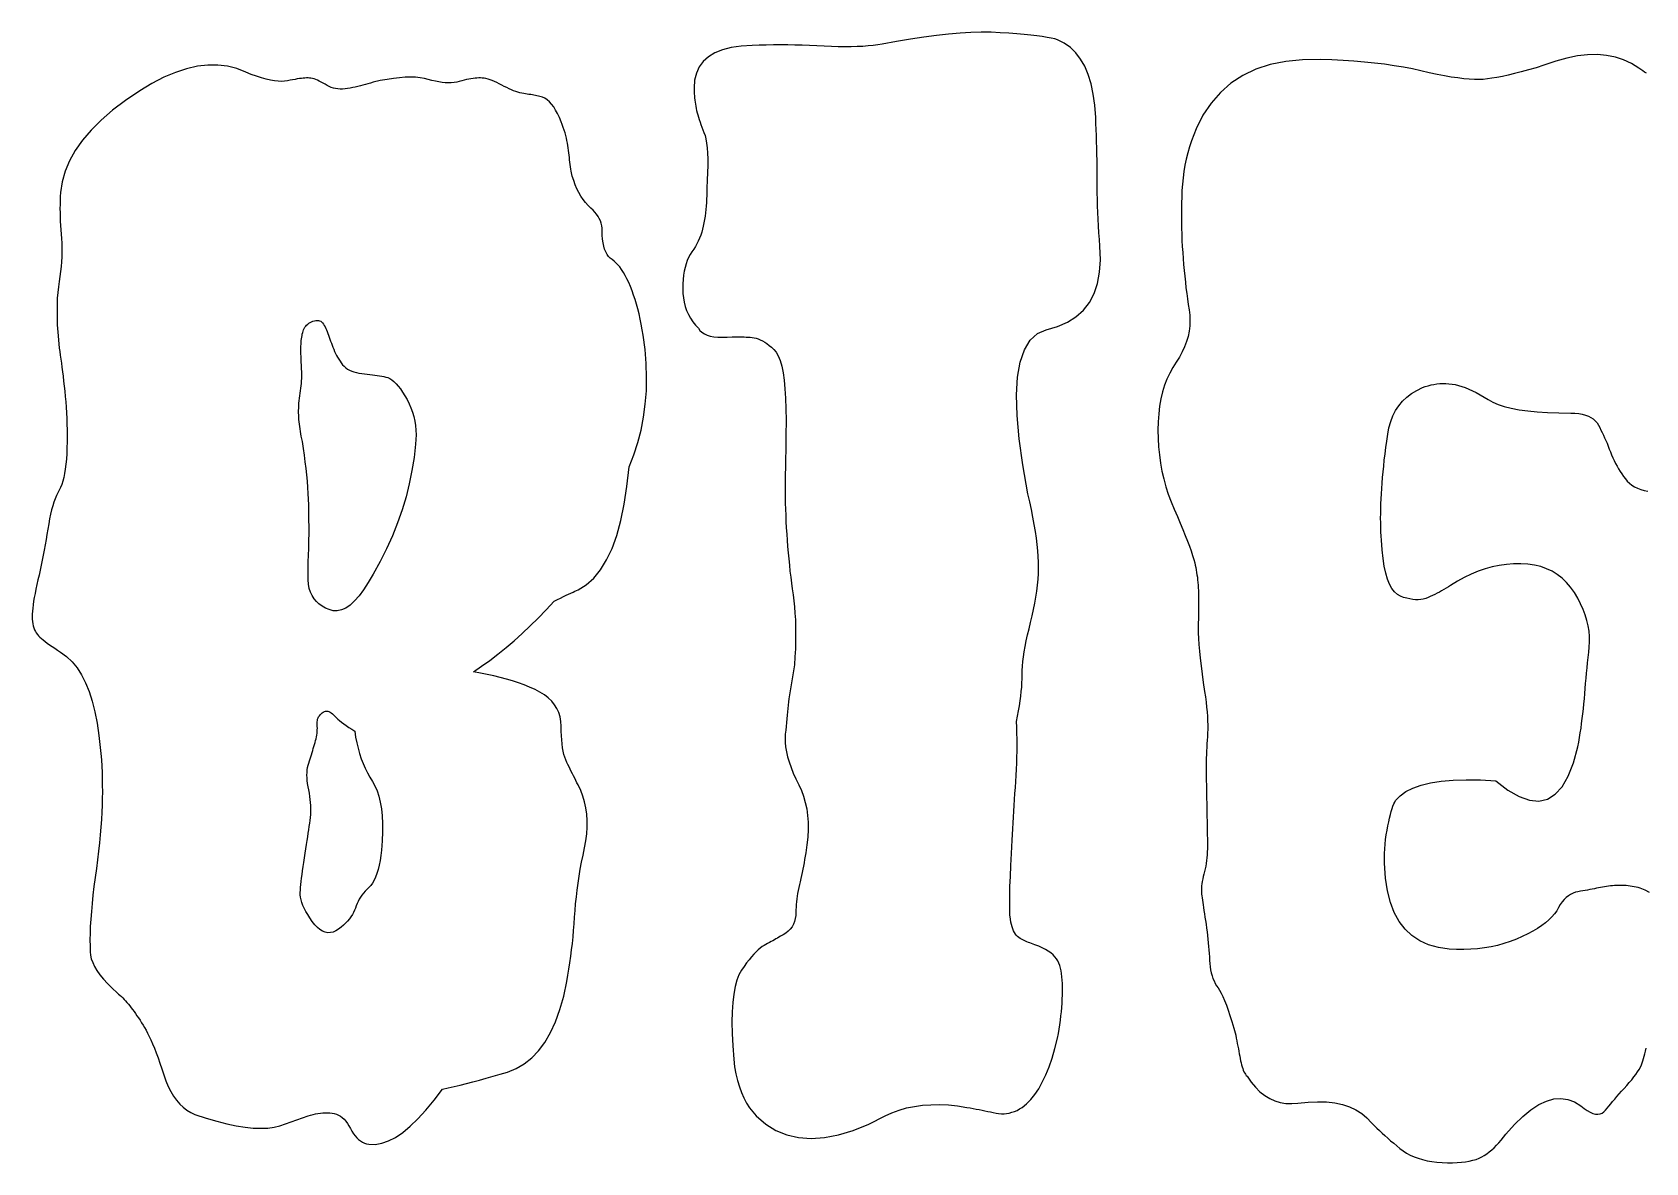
# Model space of a CAD drawing. Header units: millimetres. Extents: x 5 to 265, y 5 to 96.
# Drawn here: x 41.59 to 68.38, y 40.66 to 59.44 of the extents above; entities that cross this region are included whole.
import ezdxf

# ---------------------------------------------------------------- set-up
doc = ezdxf.new("R2010")
doc.units = ezdxf.units.MM

msp = doc.modelspace()

# ---------------------------------------------------------------- linework, layer by layer
at = {"layer": 'Schnitt'}
for points in [[(58.777, 54.62), (58.92, 54.711), (59.042, 54.821), (59.142, 54.949), (59.22, 55.098), (59.277, 55.265), (59.312, 55.452), (59.326, 55.658), (59.318, 55.883), (59.309, 55.995), (59.301, 56.107), (59.294, 56.219), (59.288, 56.33), (59.283, 56.441), (59.278, 56.551), (59.275, 56.66), (59.273, 56.77), (59.271, 56.878), (59.271, 56.987), (59.271, 57.094), (59.27, 57.201), (59.269, 57.306), (59.267, 57.411), (59.265, 57.515), (59.262, 57.618), (59.259, 57.72), (59.256, 57.821), (59.252, 57.921), (59.247, 58.02), (59.233, 58.223), (59.207, 58.41), (59.171, 58.58), (59.123, 58.734), (59.065, 58.871), (58.997, 58.992), (58.917, 59.096), (58.827, 59.185), (58.725, 59.256), (58.613, 59.311), (58.566, 59.325), (58.508, 59.339), (58.439, 59.351), (58.36, 59.364), (58.27, 59.376), (58.17, 59.387), (58.059, 59.398), (57.937, 59.409), (57.805, 59.419), (57.662, 59.429), (57.51, 59.435), (57.347, 59.436), (57.175, 59.432), (56.994, 59.421), (56.802, 59.405), (56.601, 59.384), (56.391, 59.356), (56.171, 59.324), (55.941, 59.285), (55.702, 59.241), (55.629, 59.228), (55.55, 59.217), (55.467, 59.208), (55.378, 59.201), (55.285, 59.197), (55.186, 59.194), (55.082, 59.194), (54.973, 59.196), (54.858, 59.2), (54.739, 59.206), (54.617, 59.212), (54.496, 59.217), (54.375, 59.221), (54.254, 59.224), (54.134, 59.226), (54.015, 59.227), (53.896, 59.226), (53.777, 59.224), (53.659, 59.221), (53.541, 59.217), (53.358, 59.206), (53.195, 59.182), (53.05, 59.144), (52.925, 59.093), (52.819, 59.03), (52.732, 58.952), (52.665, 58.862), (52.617, 58.759), (52.588, 58.643), (52.578, 58.513), (52.579, 58.48), (52.58, 58.447), (52.582, 58.413), (52.584, 58.38), (52.587, 58.346), (52.591, 58.311), (52.596, 58.277), (52.601, 58.242), (52.607, 58.208), (52.614, 58.172), (52.621, 58.137), (52.63, 58.1), (52.64, 58.063), (52.651, 58.024), (52.664, 57.985), (52.677, 57.944), (52.692, 57.903), (52.708, 57.861), (52.725, 57.817), (52.743, 57.773), (52.76, 57.724), (52.775, 57.665), (52.786, 57.596), (52.795, 57.518), (52.801, 57.43), (52.805, 57.332), (52.805, 57.225), (52.803, 57.108), (52.798, 56.982), (52.79, 56.846), (52.789, 56.785), (52.788, 56.725), (52.786, 56.666), (52.782, 56.607), (52.778, 56.549), (52.773, 56.492), (52.767, 56.436), (52.76, 56.38), (52.752, 56.325), (52.743, 56.27), (52.732, 56.217), (52.72, 56.165), (52.705, 56.114), (52.688, 56.064), (52.669, 56.015), (52.648, 55.967), (52.625, 55.921), (52.6, 55.876), (52.573, 55.832), (52.543, 55.789), (52.514, 55.745), (52.488, 55.697), (52.465, 55.645), (52.446, 55.59), (52.429, 55.531), (52.415, 55.468), (52.404, 55.401), (52.397, 55.331), (52.392, 55.256), (52.391, 55.178), (52.393, 55.1), (52.401, 55.024), (52.414, 54.952), (52.432, 54.882), (52.455, 54.814), (52.484, 54.75), (52.517, 54.689), (52.556, 54.63), (52.6, 54.574), (52.649, 54.521), (52.676, 54.486), (52.709, 54.455), (52.749, 54.429), (52.795, 54.408), (52.848, 54.392), (52.908, 54.38), (52.974, 54.373), (53.047, 54.371), (53.126, 54.373), (53.212, 54.38), (53.245, 54.38), (53.278, 54.38), (53.311, 54.379), (53.344, 54.378), (53.377, 54.377), (53.41, 54.376), (53.443, 54.374), (53.475, 54.373), (53.508, 54.371), (53.541, 54.368), (53.574, 54.364), (53.608, 54.357), (53.643, 54.345), (53.678, 54.331), (53.714, 54.313), (53.751, 54.291), (53.789, 54.266), (53.827, 54.237), (53.866, 54.204), (53.905, 54.169), (53.943, 54.123), (53.977, 54.062), (54.007, 53.984), (54.033, 53.891), (54.055, 53.781), (54.073, 53.656), (54.087, 53.514), (54.097, 53.357), (54.103, 53.184), (54.105, 52.995), (54.105, 52.91), (54.104, 52.824), (54.104, 52.737), (54.103, 52.649), (54.102, 52.56), (54.101, 52.47), (54.099, 52.38), (54.097, 52.288), (54.095, 52.196), (54.093, 52.102), (54.091, 52.008), (54.09, 51.912), (54.09, 51.815), (54.091, 51.717), (54.093, 51.618), (54.096, 51.518), (54.1, 51.416), (54.104, 51.313), (54.11, 51.209), (54.117, 51.104), (54.124, 50.999), (54.132, 50.895), (54.141, 50.791), (54.15, 50.689), (54.161, 50.588), (54.171, 50.487), (54.183, 50.388), (54.195, 50.289), (54.208, 50.191), (54.222, 50.095), (54.235, 49.996), (54.246, 49.894), (54.254, 49.788), (54.26, 49.677), (54.263, 49.563), (54.264, 49.445), (54.263, 49.323), (54.26, 49.197), (54.254, 49.066), (54.246, 48.932), (54.152, 48.369), (54.147, 48.316), (54.142, 48.262), (54.137, 48.207), (54.131, 48.151), (54.125, 48.093), (54.119, 48.033), (54.113, 47.972), (54.107, 47.91), (54.1, 47.847), (54.093, 47.781), (54.089, 47.714), (54.091, 47.642), (54.098, 47.567), (54.112, 47.488), (54.131, 47.406), (54.156, 47.319), (54.188, 47.229), (54.225, 47.135), (54.267, 47.038), (54.316, 46.936), (54.36, 46.845), (54.396, 46.748), (54.425, 46.647), (54.448, 46.542), (54.463, 46.431), (54.471, 46.316), (54.472, 46.196), (54.466, 46.072), (54.453, 45.943), (54.434, 45.809), (54.424, 45.753), (54.414, 45.698), (54.404, 45.643), (54.394, 45.589), (54.384, 45.536), (54.373, 45.484), (54.362, 45.432), (54.351, 45.381), (54.339, 45.33), (54.328, 45.281), (54.317, 45.232), (54.307, 45.183), (54.298, 45.136), (54.29, 45.089), (54.284, 45.043), (54.279, 44.997), (54.274, 44.953), (54.271, 44.909), (54.27, 44.865), (54.269, 44.823), (54.267, 44.768), (54.259, 44.717), (54.246, 44.668), (54.228, 44.624), (54.205, 44.582), (54.176, 44.544), (54.143, 44.509), (54.104, 44.477), (54.06, 44.449), (54.011, 44.424), (53.987, 44.409), (53.962, 44.395), (53.937, 44.38), (53.911, 44.365), (53.885, 44.35), (53.857, 44.335), (53.829, 44.319), (53.8, 44.303), (53.771, 44.287), (53.741, 44.271), (53.71, 44.252), (53.677, 44.228), (53.643, 44.199), (53.607, 44.166), (53.571, 44.127), (53.532, 44.084), (53.493, 44.035), (53.451, 43.982), (53.409, 43.923), (53.365, 43.86), (53.324, 43.786), (53.289, 43.696), (53.26, 43.589), (53.237, 43.465), (53.221, 43.326), (53.211, 43.17), (53.208, 42.997), (53.211, 42.808), (53.22, 42.602), (53.236, 42.381), (53.252, 42.257), (53.273, 42.14), (53.299, 42.03), (53.33, 41.926), (53.365, 41.829), (53.405, 41.738), (53.45, 41.654), (53.499, 41.577), (53.553, 41.506), (53.612, 41.441), (53.768, 41.306), (53.938, 41.201), (54.12, 41.126), (54.314, 41.081), (54.522, 41.066), (54.742, 41.081), (54.974, 41.126), (55.22, 41.201), (55.478, 41.306), (55.749, 41.441), (55.864, 41.493), (55.983, 41.537), (56.108, 41.572), (56.237, 41.599), (56.371, 41.617), (56.509, 41.627), (56.653, 41.629), (56.801, 41.622), (56.953, 41.606), (57.11, 41.582), (57.162, 41.573), (57.212, 41.563), (57.262, 41.554), (57.312, 41.545), (57.36, 41.535), (57.408, 41.526), (57.455, 41.516), (57.501, 41.507), (57.547, 41.498), (57.592, 41.488), (57.636, 41.481), (57.681, 41.477), (57.725, 41.477), (57.768, 41.481), (57.812, 41.488), (57.855, 41.5), (57.898, 41.515), (57.941, 41.533), (57.984, 41.556), (58.026, 41.582), (58.1, 41.64), (58.17, 41.711), (58.237, 41.794), (58.301, 41.89), (58.361, 41.999), (58.418, 42.12), (58.472, 42.254), (58.522, 42.401), (58.569, 42.561), (58.613, 42.733), (58.627, 42.808), (58.639, 42.882), (58.65, 42.955), (58.66, 43.028), (58.669, 43.1), (58.677, 43.171), (58.683, 43.242), (58.689, 43.311), (58.693, 43.381), (58.696, 43.449), (58.697, 43.516), (58.697, 43.579), (58.695, 43.64), (58.692, 43.697), (58.687, 43.751), (58.68, 43.803), (58.672, 43.851), (58.662, 43.896), (58.65, 43.938), (58.637, 43.977), (58.62, 44.014), (58.598, 44.05), (58.571, 44.084), (58.539, 44.116), (58.502, 44.148), (58.459, 44.177), (58.412, 44.206), (58.359, 44.233), (58.301, 44.258), (58.238, 44.283), (58.21, 44.292), (58.183, 44.302), (58.156, 44.312), (58.131, 44.322), (58.106, 44.333), (58.081, 44.343), (58.058, 44.354), (58.035, 44.365), (58.013, 44.377), (57.991, 44.388), (57.971, 44.402), (57.951, 44.418), (57.933, 44.437), (57.916, 44.46), (57.9, 44.485), (57.885, 44.514), (57.872, 44.545), (57.86, 44.58), (57.848, 44.618), (57.838, 44.658), (57.83, 44.71), (57.824, 44.78), (57.821, 44.87), (57.82, 44.978), (57.821, 45.105), (57.824, 45.25), (57.83, 45.414), (57.838, 45.598), (57.849, 45.8), (57.862, 46.02), (57.867, 46.115), (57.872, 46.21), (57.877, 46.305), (57.883, 46.402), (57.888, 46.499), (57.894, 46.597), (57.901, 46.695), (57.907, 46.794), (57.914, 46.894), (57.921, 46.995), (57.927, 47.096), (57.932, 47.196), (57.936, 47.297), (57.939, 47.397), (57.941, 47.497), (57.942, 47.596), (57.941, 47.696), (57.939, 47.795), (57.936, 47.894), (57.932, 47.993), (57.95, 48.081), (57.966, 48.167), (57.98, 48.25), (57.992, 48.331), (58.003, 48.41), (58.011, 48.486), (58.018, 48.56), (58.023, 48.632), (58.025, 48.701), (58.026, 48.768), (58.028, 48.836), (58.032, 48.908), (58.039, 48.984), (58.049, 49.065), (58.062, 49.149), (58.077, 49.238), (58.095, 49.332), (58.116, 49.429), (58.14, 49.531), (58.167, 49.637), (58.194, 49.744), (58.217, 49.849), (58.238, 49.953), (58.255, 50.056), (58.27, 50.156), (58.281, 50.255), (58.29, 50.352), (58.295, 50.448), (58.297, 50.542), (58.296, 50.635), (58.292, 50.728), (58.286, 50.827), (58.276, 50.929), (58.263, 51.037), (58.246, 51.148), (58.227, 51.264), (58.205, 51.385), (58.18, 51.51), (58.152, 51.64), (58.12, 51.773), (58.035, 52.253), (57.975, 52.686), (57.941, 53.074), (57.932, 53.415), (57.95, 53.711), (57.993, 53.96), (58.063, 54.164), (58.158, 54.321), (58.279, 54.432), (58.426, 54.497), (58.612, 54.549)], [(50.254, 49.989), (50.308, 50.016), (50.36, 50.041), (50.408, 50.065), (50.453, 50.087), (50.494, 50.106), (50.533, 50.124), (50.568, 50.14), (50.599, 50.154), (50.628, 50.166), (50.653, 50.177), (50.788, 50.261), (50.912, 50.371), (51.025, 50.508), (51.126, 50.673), (51.216, 50.864), (51.295, 51.081), (51.363, 51.326), (51.419, 51.597), (51.464, 51.895), (51.498, 52.22), (51.577, 52.419), (51.643, 52.623), (51.697, 52.83), (51.739, 53.042), (51.768, 53.259), (51.786, 53.479), (51.791, 53.704), (51.784, 53.933), (51.765, 54.166), (51.733, 54.404), (51.718, 54.496), (51.702, 54.586), (51.684, 54.674), (51.665, 54.759), (51.645, 54.841), (51.623, 54.921), (51.6, 54.998), (51.575, 55.072), (51.549, 55.144), (51.522, 55.214), (51.493, 55.279), (51.464, 55.34), (51.435, 55.397), (51.405, 55.448), (51.375, 55.495), (51.344, 55.538), (51.313, 55.575), (51.281, 55.608), (51.249, 55.636), (51.216, 55.66), (51.185, 55.684), (51.157, 55.713), (51.133, 55.748), (51.111, 55.788), (51.093, 55.833), (51.078, 55.884), (51.067, 55.94), (51.059, 56.002), (51.054, 56.069), (51.052, 56.141), (51.05, 56.183), (51.045, 56.224), (51.035, 56.264), (51.022, 56.303), (51.005, 56.341), (50.984, 56.378), (50.96, 56.414), (50.932, 56.449), (50.9, 56.484), (50.864, 56.517), (50.819, 56.561), (50.776, 56.609), (50.736, 56.661), (50.699, 56.716), (50.665, 56.775), (50.633, 56.838), (50.604, 56.905), (50.579, 56.975), (50.556, 57.049), (50.535, 57.127), (50.531, 57.165), (50.526, 57.203), (50.521, 57.241), (50.517, 57.28), (50.512, 57.318), (50.507, 57.357), (50.503, 57.396), (50.498, 57.436), (50.493, 57.475), (50.488, 57.515), (50.483, 57.555), (50.476, 57.596), (50.468, 57.638), (50.458, 57.68), (50.447, 57.723), (50.435, 57.767), (50.421, 57.812), (50.406, 57.857), (50.389, 57.903), (50.371, 57.949), (50.342, 58.021), (50.312, 58.086), (50.28, 58.145), (50.247, 58.197), (50.213, 58.243), (50.177, 58.282), (50.139, 58.314), (50.101, 58.34), (50.06, 58.359), (50.019, 58.372), (49.995, 58.377), (49.97, 58.381), (49.945, 58.386), (49.919, 58.391), (49.893, 58.395), (49.865, 58.4), (49.837, 58.405), (49.808, 58.41), (49.779, 58.414), (49.749, 58.419), (49.718, 58.425), (49.685, 58.432), (49.652, 58.442), (49.617, 58.453), (49.581, 58.466), (49.544, 58.481), (49.506, 58.498), (49.467, 58.517), (49.427, 58.537), (49.385, 58.56), (49.343, 58.582), (49.303, 58.602), (49.264, 58.62), (49.227, 58.635), (49.191, 58.648), (49.157, 58.658), (49.123, 58.667), (49.092, 58.673), (49.061, 58.676), (49.033, 58.677), (49.004, 58.677), (48.973, 58.675), (48.942, 58.672), (48.909, 58.668), (48.874, 58.663), (48.838, 58.656), (48.801, 58.649), (48.762, 58.64), (48.722, 58.63), (48.68, 58.619), (48.637, 58.608), (48.592, 58.601), (48.545, 58.597), (48.496, 58.596), (48.446, 58.598), (48.393, 58.603), (48.338, 58.611), (48.282, 58.622), (48.224, 58.637), (48.164, 58.654), (48.1, 58.67), (48.029, 58.682), (47.953, 58.689), (47.871, 58.691), (47.782, 58.689), (47.688, 58.682), (47.587, 58.67), (47.48, 58.654), (47.367, 58.633), (47.248, 58.607), (47.206, 58.593), (47.163, 58.58), (47.121, 58.568), (47.079, 58.556), (47.037, 58.545), (46.994, 58.535), (46.952, 58.525), (46.91, 58.517), (46.868, 58.509), (46.825, 58.501), (46.783, 58.496), (46.743, 58.493), (46.703, 58.493), (46.664, 58.496), (46.626, 58.501), (46.589, 58.51), (46.552, 58.521), (46.517, 58.535), (46.483, 58.552), (46.45, 58.572), (46.417, 58.592), (46.386, 58.61), (46.355, 58.626), (46.326, 58.639), (46.297, 58.651), (46.269, 58.66), (46.242, 58.668), (46.217, 58.673), (46.192, 58.676), (46.168, 58.677), (46.143, 58.677), (46.117, 58.675), (46.088, 58.673), (46.057, 58.67), (46.024, 58.666), (45.989, 58.66), (45.952, 58.654), (45.912, 58.647), (45.871, 58.639), (45.827, 58.63), (45.78, 58.623), (45.728, 58.621), (45.671, 58.623), (45.609, 58.63), (45.543, 58.642), (45.471, 58.658), (45.394, 58.68), (45.313, 58.705), (45.226, 58.736), (45.135, 58.771), (44.986, 58.832), (44.831, 58.872), (44.67, 58.892), (44.503, 58.891), (44.33, 58.871), (44.151, 58.83), (43.966, 58.77), (43.774, 58.689), (43.577, 58.587), (43.373, 58.466), (43.136, 58.305), (42.922, 58.143), (42.732, 57.978), (42.566, 57.812), (42.422, 57.644), (42.303, 57.474), (42.206, 57.302), (42.133, 57.128), (42.084, 56.953), (42.058, 56.775), (42.054, 56.709), (42.051, 56.642), (42.05, 56.575), (42.049, 56.507), (42.05, 56.438), (42.051, 56.368), (42.054, 56.298), (42.058, 56.227), (42.064, 56.155), (42.07, 56.082), (42.076, 56.009), (42.08, 55.935), (42.082, 55.859), (42.081, 55.782), (42.079, 55.704), (42.074, 55.625), (42.068, 55.544), (42.059, 55.463), (42.048, 55.38), (42.035, 55.296), (42.022, 55.209), (42.012, 55.116), (42.005, 55.019), (42.001, 54.916), (42, 54.809), (42.001, 54.696), (42.005, 54.578), (42.012, 54.454), (42.022, 54.326), (42.035, 54.192), (42.044, 54.134), (42.054, 54.073), (42.063, 54.009), (42.072, 53.942), (42.082, 53.872), (42.091, 53.799), (42.101, 53.723), (42.11, 53.644), (42.119, 53.561), (42.129, 53.476), (42.138, 53.388), (42.145, 53.299), (42.152, 53.209), (42.157, 53.117), (42.161, 53.024), (42.164, 52.929), (42.166, 52.833), (42.166, 52.736), (42.166, 52.637), (42.164, 52.537), (42.161, 52.439), (42.155, 52.347), (42.147, 52.261), (42.138, 52.182), (42.126, 52.108), (42.112, 52.041), (42.096, 51.979), (42.078, 51.924), (42.057, 51.875), (42.035, 51.832), (42.012, 51.79), (41.99, 51.742), (41.969, 51.69), (41.948, 51.633), (41.929, 51.571), (41.911, 51.504), (41.893, 51.432), (41.877, 51.355), (41.862, 51.273), (41.847, 51.186), (41.833, 51.098), (41.818, 51.01), (41.803, 50.923), (41.787, 50.837), (41.771, 50.752), (41.754, 50.668), (41.737, 50.585), (41.719, 50.503), (41.701, 50.421), (41.683, 50.341), (41.665, 50.263), (41.649, 50.189), (41.635, 50.118), (41.623, 50.052), (41.612, 49.989), (41.604, 49.93), (41.597, 49.874), (41.592, 49.823), (41.59, 49.775), (41.589, 49.731), (41.59, 49.689), (41.593, 49.65), (41.598, 49.613), (41.606, 49.578), (41.615, 49.546), (41.627, 49.515), (41.64, 49.486), (41.656, 49.46), (41.674, 49.436), (41.694, 49.414), (41.717, 49.392), (41.743, 49.369), (41.772, 49.345), (41.803, 49.32), (41.838, 49.293), (41.876, 49.266), (41.917, 49.237), (41.961, 49.207), (42.008, 49.176), (42.058, 49.143), (42.158, 49.07), (42.249, 48.983), (42.332, 48.881), (42.408, 48.764), (42.475, 48.633), (42.535, 48.487), (42.586, 48.327), (42.629, 48.152), (42.665, 47.962), (42.692, 47.758), (42.706, 47.659), (42.717, 47.558), (42.727, 47.457), (42.736, 47.354), (42.742, 47.25), (42.747, 47.145), (42.751, 47.039), (42.752, 46.931), (42.753, 46.823), (42.751, 46.713), (42.748, 46.601), (42.743, 46.484), (42.736, 46.363), (42.727, 46.238), (42.716, 46.108), (42.703, 45.975), (42.689, 45.837), (42.672, 45.695), (42.654, 45.549), (42.634, 45.398), (42.614, 45.248), (42.597, 45.105), (42.582, 44.967), (42.57, 44.834), (42.56, 44.708), (42.553, 44.588), (42.549, 44.473), (42.547, 44.365), (42.548, 44.262), (42.551, 44.165), (42.556, 44.108), (42.569, 44.048), (42.592, 43.986), (42.623, 43.921), (42.663, 43.854), (42.712, 43.785), (42.77, 43.713), (42.837, 43.639), (42.913, 43.563), (42.998, 43.484), (43.021, 43.465), (43.045, 43.444), (43.068, 43.423), (43.092, 43.4), (43.115, 43.376), (43.139, 43.35), (43.162, 43.324), (43.185, 43.296), (43.209, 43.268), (43.232, 43.238), (43.256, 43.206), (43.28, 43.174), (43.304, 43.14), (43.328, 43.104), (43.353, 43.067), (43.378, 43.029), (43.403, 42.989), (43.428, 42.948), (43.453, 42.906), (43.479, 42.862), (43.505, 42.814), (43.532, 42.761), (43.56, 42.702), (43.588, 42.637), (43.617, 42.565), (43.647, 42.489), (43.677, 42.406), (43.708, 42.317), (43.74, 42.223), (43.773, 42.122), (43.807, 42.023), (43.846, 41.931), (43.888, 41.846), (43.934, 41.769), (43.984, 41.7), (44.037, 41.638), (44.095, 41.583), (44.156, 41.536), (44.221, 41.497), (44.289, 41.465), (44.477, 41.404), (44.654, 41.352), (44.82, 41.31), (44.977, 41.277), (45.123, 41.253), (45.259, 41.239), (45.384, 41.235), (45.499, 41.239), (45.604, 41.253), (45.698, 41.277), (46.168, 41.441), (46.21, 41.454), (46.251, 41.466), (46.292, 41.475), (46.333, 41.483), (46.373, 41.488), (46.413, 41.492), (46.452, 41.494), (46.491, 41.494), (46.529, 41.492), (46.567, 41.488), (46.604, 41.481), (46.639, 41.47), (46.673, 41.455), (46.706, 41.436), (46.737, 41.412), (46.767, 41.384), (46.795, 41.352), (46.822, 41.315), (46.848, 41.275), (46.872, 41.23), (46.896, 41.185), (46.922, 41.144), (46.949, 41.108), (46.977, 41.076), (47.007, 41.048), (47.038, 41.024), (47.071, 41.005), (47.105, 40.989), (47.141, 40.978), (47.177, 40.972), (47.283, 40.968), (47.392, 40.986), (47.504, 41.024), (47.621, 41.084), (47.741, 41.165), (47.865, 41.268), (47.993, 41.391), (48.124, 41.535), (48.26, 41.701), (48.399, 41.887), (48.494, 41.907), (48.592, 41.929), (48.693, 41.952), (48.797, 41.978), (48.903, 42.005), (49.013, 42.034), (49.125, 42.065), (49.24, 42.098), (49.358, 42.133), (49.479, 42.169), (49.624, 42.227), (49.759, 42.304), (49.883, 42.403), (49.997, 42.522), (50.101, 42.662), (50.194, 42.823), (50.278, 43.004), (50.35, 43.206), (50.413, 43.429), (50.465, 43.672), (50.483, 43.776), (50.5, 43.88), (50.516, 43.985), (50.531, 44.091), (50.544, 44.198), (50.557, 44.305), (50.568, 44.413), (50.578, 44.521), (50.587, 44.631), (50.594, 44.741), (50.602, 44.851), (50.612, 44.963), (50.624, 45.076), (50.637, 45.19), (50.653, 45.304), (50.67, 45.42), (50.689, 45.536), (50.711, 45.654), (50.734, 45.772), (50.759, 45.891), (50.781, 46.009), (50.796, 46.125), (50.803, 46.237), (50.804, 46.346), (50.797, 46.452), (50.782, 46.555), (50.761, 46.655), (50.732, 46.752), (50.696, 46.845), (50.653, 46.936), (50.634, 46.974), (50.615, 47.011), (50.597, 47.049), (50.578, 47.086), (50.559, 47.124), (50.54, 47.162), (50.521, 47.199), (50.503, 47.237), (50.484, 47.274), (50.465, 47.312), (50.447, 47.352), (50.431, 47.396), (50.417, 47.445), (50.405, 47.498), (50.395, 47.555), (50.386, 47.618), (50.38, 47.684), (50.375, 47.755), (50.372, 47.831), (50.371, 47.911), (50.367, 47.991), (50.354, 48.067), (50.332, 48.138), (50.302, 48.206), (50.262, 48.269), (50.215, 48.328), (50.158, 48.382), (50.093, 48.433), (50.019, 48.479), (49.937, 48.521), (49.848, 48.56), (49.757, 48.597), (49.662, 48.631), (49.565, 48.664), (49.464, 48.694), (49.36, 48.723), (49.254, 48.749), (49.144, 48.773), (49.031, 48.795), (48.915, 48.815), (49.051, 48.907), (49.187, 49.004), (49.322, 49.108), (49.456, 49.217), (49.59, 49.331), (49.724, 49.452), (49.857, 49.577), (49.99, 49.709), (50.122, 49.846)], [(46.074, 52.642), (46.065, 52.684), (46.056, 52.726), (46.049, 52.767), (46.042, 52.808), (46.036, 52.848), (46.03, 52.887), (46.025, 52.927), (46.021, 52.965), (46.018, 53.004), (46.015, 53.042), (46.013, 53.079), (46.012, 53.118), (46.012, 53.156), (46.013, 53.196), (46.015, 53.235), (46.018, 53.275), (46.022, 53.316), (46.026, 53.357), (46.032, 53.399), (46.039, 53.441), (46.045, 53.483), (46.051, 53.524), (46.056, 53.565), (46.059, 53.606), (46.062, 53.646), (46.064, 53.686), (46.065, 53.725), (46.065, 53.764), (46.064, 53.802), (46.062, 53.84), (46.06, 53.877), (46.058, 53.914), (46.056, 53.951), (46.055, 53.986), (46.053, 54.022), (46.052, 54.057), (46.051, 54.091), (46.051, 54.125), (46.05, 54.159), (46.05, 54.192), (46.051, 54.225), (46.052, 54.256), (46.054, 54.287), (46.056, 54.316), (46.059, 54.345), (46.063, 54.373), (46.068, 54.399), (46.073, 54.425), (46.079, 54.45), (46.086, 54.474), (46.094, 54.497), (46.103, 54.518), (46.115, 54.538), (46.129, 54.557), (46.144, 54.574), (46.162, 54.589), (46.181, 54.604), (46.202, 54.617), (46.225, 54.628), (46.25, 54.638), (46.275, 54.646), (46.299, 54.651), (46.321, 54.652), (46.342, 54.65), (46.361, 54.644), (46.38, 54.636), (46.396, 54.624), (46.411, 54.608), (46.425, 54.59), (46.438, 54.568), (46.45, 54.544), (46.461, 54.519), (46.473, 54.492), (46.485, 54.465), (46.496, 54.436), (46.508, 54.406), (46.52, 54.375), (46.532, 54.342), (46.543, 54.309), (46.555, 54.274), (46.567, 54.239), (46.581, 54.205), (46.595, 54.171), (46.61, 54.137), (46.626, 54.104), (46.643, 54.071), (46.66, 54.039), (46.679, 54.008), (46.699, 53.976), (46.72, 53.946), (46.742, 53.916), (46.767, 53.89), (46.795, 53.866), (46.825, 53.844), (46.858, 53.825), (46.893, 53.809), (46.931, 53.795), (46.971, 53.784), (47.014, 53.775), (47.06, 53.769), (47.106, 53.765), (47.151, 53.76), (47.195, 53.754), (47.237, 53.749), (47.277, 53.743), (47.316, 53.737), (47.354, 53.731), (47.391, 53.724), (47.426, 53.718), (47.459, 53.711), (47.492, 53.701), (47.526, 53.684), (47.56, 53.662), (47.595, 53.634), (47.63, 53.599), (47.665, 53.559), (47.701, 53.512), (47.737, 53.459), (47.774, 53.4), (47.812, 53.335), (47.847, 53.266), (47.877, 53.197), (47.903, 53.125), (47.924, 53.053), (47.941, 52.98), (47.952, 52.905), (47.959, 52.83), (47.962, 52.753), (47.959, 52.675), (47.952, 52.595), (47.928, 52.375), (47.894, 52.156), (47.85, 51.937), (47.795, 51.72), (47.729, 51.503), (47.654, 51.288), (47.568, 51.073), (47.471, 50.86), (47.365, 50.647), (47.248, 50.435), (47.169, 50.298), (47.091, 50.179), (47.015, 50.076), (46.94, 49.992), (46.866, 49.924), (46.794, 49.874), (46.724, 49.842), (46.654, 49.826), (46.586, 49.828), (46.52, 49.848), (46.457, 49.874), (46.401, 49.905), (46.35, 49.942), (46.306, 49.983), (46.268, 50.03), (46.235, 50.082), (46.209, 50.139), (46.189, 50.201), (46.175, 50.269), (46.168, 50.341), (46.168, 50.384), (46.168, 50.428), (46.169, 50.474), (46.17, 50.521), (46.171, 50.57), (46.172, 50.62), (46.173, 50.671), (46.175, 50.724), (46.177, 50.779), (46.179, 50.834), (46.182, 50.892), (46.183, 50.954), (46.184, 51.02), (46.185, 51.09), (46.185, 51.163), (46.185, 51.24), (46.184, 51.321), (46.183, 51.405), (46.182, 51.494), (46.179, 51.586), (46.176, 51.681), (46.172, 51.778), (46.165, 51.878), (46.157, 51.98), (46.147, 52.085), (46.136, 52.191), (46.123, 52.301), (46.108, 52.412), (46.092, 52.526)], [(47.378, 45.765), (47.365, 45.681), (47.35, 45.603), (47.332, 45.531), (47.313, 45.466), (47.29, 45.407), (47.266, 45.354), (47.239, 45.307), (47.209, 45.267), (47.177, 45.234), (47.146, 45.203), (47.116, 45.171), (47.088, 45.139), (47.063, 45.106), (47.04, 45.072), (47.018, 45.038), (46.999, 45.003), (46.982, 44.967), (46.967, 44.93), (46.954, 44.893), (46.941, 44.856), (46.924, 44.819), (46.904, 44.783), (46.881, 44.747), (46.855, 44.711), (46.825, 44.676), (46.792, 44.642), (46.755, 44.608), (46.716, 44.574), (46.673, 44.541), (46.628, 44.513), (46.584, 44.494), (46.54, 44.484), (46.496, 44.483), (46.452, 44.491), (46.409, 44.509), (46.366, 44.535), (46.323, 44.571), (46.281, 44.616), (46.238, 44.67), (46.198, 44.728), (46.163, 44.783), (46.131, 44.837), (46.105, 44.888), (46.083, 44.937), (46.065, 44.984), (46.052, 45.029), (46.043, 45.072), (46.038, 45.113), (46.039, 45.151), (46.041, 45.191), (46.045, 45.235), (46.05, 45.282), (46.056, 45.334), (46.062, 45.389), (46.07, 45.449), (46.078, 45.512), (46.087, 45.58), (46.098, 45.651), (46.109, 45.727), (46.121, 45.803), (46.132, 45.876), (46.142, 45.946), (46.152, 46.012), (46.162, 46.076), (46.171, 46.137), (46.18, 46.194), (46.188, 46.249), (46.196, 46.301), (46.203, 46.349), (46.209, 46.396), (46.213, 46.444), (46.216, 46.493), (46.216, 46.543), (46.215, 46.593), (46.211, 46.644), (46.206, 46.695), (46.199, 46.747), (46.19, 46.8), (46.179, 46.854), (46.169, 46.907), (46.161, 46.958), (46.155, 47.008), (46.151, 47.055), (46.15, 47.101), (46.151, 47.144), (46.155, 47.186), (46.161, 47.226), (46.169, 47.264), (46.179, 47.3), (46.191, 47.335), (46.203, 47.37), (46.214, 47.405), (46.225, 47.439), (46.235, 47.473), (46.246, 47.507), (46.256, 47.541), (46.266, 47.574), (46.276, 47.608), (46.285, 47.641), (46.294, 47.673), (46.302, 47.705), (46.308, 47.736), (46.313, 47.766), (46.317, 47.796), (46.32, 47.825), (46.322, 47.853), (46.323, 47.881), (46.322, 47.908), (46.32, 47.934), (46.319, 47.959), (46.32, 47.983), (46.323, 48.006), (46.328, 48.028), (46.335, 48.049), (46.344, 48.068), (46.356, 48.086), (46.369, 48.103), (46.385, 48.119), (46.403, 48.134), (46.421, 48.146), (46.44, 48.155), (46.459, 48.16), (46.478, 48.162), (46.496, 48.16), (46.515, 48.155), (46.534, 48.146), (46.553, 48.134), (46.572, 48.118), (46.59, 48.099), (46.611, 48.077), (46.635, 48.054), (46.662, 48.03), (46.692, 48.005), (46.725, 47.978), (46.762, 47.951), (46.802, 47.922), (46.846, 47.892), (46.893, 47.861), (46.943, 47.828), (46.958, 47.731), (46.977, 47.637), (46.999, 47.546), (47.023, 47.458), (47.051, 47.373), (47.082, 47.292), (47.116, 47.213), (47.153, 47.137), (47.193, 47.064), (47.236, 46.995), (47.278, 46.922), (47.314, 46.84), (47.344, 46.749), (47.368, 46.649), (47.386, 46.54), (47.398, 46.421), (47.405, 46.294), (47.405, 46.157), (47.4, 46.011), (47.389, 45.856)]]:
    msp.add_lwpolyline(points, close=True, dxfattribs=at)
for points in [[(68.394, 58.757), (68.362, 58.776), (68.33, 58.797), (68.297, 58.819), (68.265, 58.842), (68.143, 58.918), (68.014, 58.979), (67.876, 59.023), (67.731, 59.052), (67.578, 59.065), (67.416, 59.061), (67.247, 59.042), (67.07, 59.007), (66.885, 58.956), (66.691, 58.889), (66.559, 58.848), (66.433, 58.812), (66.314, 58.779), (66.203, 58.75), (66.098, 58.724), (66.001, 58.703), (65.91, 58.685), (65.827, 58.671), (65.751, 58.66), (65.682, 58.654), (65.612, 58.651), (65.535, 58.652), (65.45, 58.657), (65.358, 58.665), (65.259, 58.677), (65.152, 58.693), (65.037, 58.713), (64.915, 58.736), (64.785, 58.764), (64.648, 58.795), (64.505, 58.826), (64.356, 58.855), (64.202, 58.881), (64.043, 58.904), (63.879, 58.924), (63.71, 58.941), (63.535, 58.956), (63.356, 58.968), (63.171, 58.976), (62.981, 58.983), (62.681, 58.98), (62.402, 58.952), (62.144, 58.899), (61.907, 58.821), (61.69, 58.718), (61.493, 58.591), (61.318, 58.438), (61.163, 58.261), (61.028, 58.059), (60.915, 57.832), (60.874, 57.733), (60.838, 57.633), (60.805, 57.533), (60.776, 57.432), (60.75, 57.33), (60.729, 57.227), (60.711, 57.124), (60.697, 57.02), (60.686, 56.916), (60.68, 56.81), (60.676, 56.705), (60.673, 56.6), (60.671, 56.496), (60.67, 56.392), (60.671, 56.288), (60.673, 56.185), (60.676, 56.082), (60.68, 55.98), (60.685, 55.878), (60.692, 55.777), (60.699, 55.677), (60.707, 55.578), (60.716, 55.48), (60.725, 55.383), (60.736, 55.287), (60.746, 55.193), (60.758, 55.099), (60.77, 55.007), (60.783, 54.916), (60.797, 54.826), (60.808, 54.737), (60.811, 54.649), (60.808, 54.561), (60.797, 54.473), (60.78, 54.386), (60.755, 54.299), (60.723, 54.213), (60.684, 54.127), (60.639, 54.042), (60.586, 53.957), (60.528, 53.87), (60.476, 53.777), (60.43, 53.678), (60.391, 53.574), (60.357, 53.464), (60.329, 53.349), (60.308, 53.228), (60.293, 53.101), (60.284, 52.968), (60.281, 52.83), (60.283, 52.69), (60.291, 52.552), (60.305, 52.416), (60.324, 52.282), (60.348, 52.149), (60.378, 52.019), (60.413, 51.89), (60.453, 51.763), (60.499, 51.638), (60.551, 51.515), (60.603, 51.396), (60.651, 51.284), (60.695, 51.178), (60.735, 51.079), (60.771, 50.987), (60.803, 50.901), (60.831, 50.822), (60.855, 50.749), (60.875, 50.683), (60.891, 50.623), (60.9, 50.585), (60.909, 50.546), (60.916, 50.507), (60.923, 50.467), (60.929, 50.426), (60.935, 50.385), (60.94, 50.343), (60.944, 50.3), (60.947, 50.256), (60.95, 50.212), (60.952, 50.166), (60.954, 50.117), (60.955, 50.065), (60.955, 50.011), (60.956, 49.954), (60.955, 49.893), (60.955, 49.831), (60.954, 49.765), (60.952, 49.696), (60.95, 49.625), (60.949, 49.548), (60.95, 49.463), (60.954, 49.369), (60.961, 49.268), (60.97, 49.158), (60.982, 49.04), (60.997, 48.914), (61.014, 48.779), (61.033, 48.637), (61.056, 48.486), (61.069, 48.398), (61.08, 48.313), (61.089, 48.231), (61.097, 48.152), (61.102, 48.075), (61.106, 48.001), (61.108, 47.93), (61.108, 47.862), (61.106, 47.797), (61.102, 47.735), (61.098, 47.678), (61.094, 47.62), (61.091, 47.561), (61.087, 47.502), (61.085, 47.441), (61.083, 47.379), (61.081, 47.317), (61.08, 47.254), (61.079, 47.189), (61.079, 47.124), (61.102, 45.926), (61.102, 45.875), (61.1, 45.825), (61.097, 45.776), (61.093, 45.727), (61.088, 45.68), (61.081, 45.633), (61.074, 45.588), (61.065, 45.543), (61.055, 45.499), (61.044, 45.457), (61.033, 45.415), (61.024, 45.375), (61.016, 45.335), (61.01, 45.297), (61.006, 45.26), (61.003, 45.224), (61.002, 45.19), (61.002, 45.156), (61.005, 45.124), (61.009, 45.093), (61.013, 45.061), (61.019, 45.025), (61.025, 44.986), (61.031, 44.944), (61.038, 44.899), (61.045, 44.85), (61.053, 44.799), (61.061, 44.743), (61.07, 44.685), (61.079, 44.623), (61.088, 44.56), (61.096, 44.498), (61.104, 44.436), (61.111, 44.375), (61.117, 44.315), (61.123, 44.255), (61.127, 44.197), (61.132, 44.138), (61.135, 44.081), (61.138, 44.024), (61.141, 43.969), (61.147, 43.916), (61.155, 43.865), (61.166, 43.816), (61.179, 43.769), (61.194, 43.724), (61.212, 43.682), (61.232, 43.641), (61.254, 43.603), (61.279, 43.566), (61.305, 43.527), (61.332, 43.479), (61.359, 43.422), (61.388, 43.356), (61.417, 43.282), (61.446, 43.199), (61.477, 43.107), (61.508, 43.007), (61.54, 42.898), (61.572, 42.78), (61.581, 42.733), (61.59, 42.688), (61.599, 42.643), (61.608, 42.599), (61.616, 42.557), (61.624, 42.515), (61.632, 42.474), (61.64, 42.434), (61.647, 42.395), (61.654, 42.357), (61.662, 42.321), (61.67, 42.287), (61.679, 42.255), (61.688, 42.226), (61.698, 42.199), (61.709, 42.174), (61.721, 42.152), (61.733, 42.132), (61.746, 42.114), (61.76, 42.099), (61.828, 42.001), (61.899, 41.916), (61.974, 41.842), (62.053, 41.779), (62.136, 41.729), (62.222, 41.69), (62.312, 41.663), (62.406, 41.648), (62.504, 41.644), (62.605, 41.653), (62.774, 41.67), (62.932, 41.677), (63.08, 41.672), (63.218, 41.656), (63.345, 41.629), (63.462, 41.591), (63.569, 41.541), (63.665, 41.48), (63.751, 41.407), (63.826, 41.324), (63.869, 41.282), (63.913, 41.239), (63.957, 41.197), (64.003, 41.155), (64.05, 41.113), (64.097, 41.07), (64.145, 41.028), (64.195, 40.986), (64.245, 40.943), (64.296, 40.901), (64.35, 40.861), (64.407, 40.824), (64.468, 40.791), (64.533, 40.762), (64.601, 40.737), (64.674, 40.715), (64.75, 40.697), (64.83, 40.683), (64.913, 40.673), (65.001, 40.666), (65.087, 40.663), (65.17, 40.663), (65.247, 40.665), (65.32, 40.67), (65.388, 40.678), (65.451, 40.689), (65.51, 40.703), (65.564, 40.719), (65.613, 40.738), (65.658, 40.76), (65.7, 40.785), (65.742, 40.813), (65.783, 40.843), (65.823, 40.877), (65.864, 40.913), (65.903, 40.952), (65.942, 40.994), (65.981, 41.038), (66.019, 41.086), (66.057, 41.136), (66.201, 41.297), (66.34, 41.433), (66.475, 41.543), (66.606, 41.628), (66.732, 41.688), (66.855, 41.722), (66.973, 41.731), (67.087, 41.715), (67.196, 41.673), (67.302, 41.606), (67.357, 41.563), (67.408, 41.528), (67.457, 41.501), (67.503, 41.482), (67.545, 41.471), (67.585, 41.468), (67.622, 41.473), (67.655, 41.485), (67.685, 41.506), (67.713, 41.535), (67.74, 41.569), (67.768, 41.604), (67.799, 41.641), (67.831, 41.68), (67.865, 41.72), (67.902, 41.762), (67.94, 41.806), (67.98, 41.851), (68.021, 41.898), (68.065, 41.946), (68.108, 41.995), (68.147, 42.041), (68.183, 42.087), (68.215, 42.13), (68.244, 42.172), (68.269, 42.212), (68.291, 42.251), (68.309, 42.288), (68.324, 42.323), (68.335, 42.357), (68.345, 42.392), (68.354, 42.43), (68.364, 42.472), (68.374, 42.517), (68.385, 42.565)], [(68.444, 45.151), (68.369, 45.19), (68.288, 45.222), (68.255, 45.231), (68.222, 45.239), (68.189, 45.246), (68.157, 45.252), (68.124, 45.257), (68.091, 45.261), (68.058, 45.265), (68.025, 45.267), (67.992, 45.268), (67.959, 45.269), (67.926, 45.269), (67.894, 45.267), (67.861, 45.266), (67.828, 45.263), (67.795, 45.26), (67.762, 45.256), (67.729, 45.252), (67.696, 45.246), (67.663, 45.24), (67.631, 45.234), (67.597, 45.227), (67.563, 45.22), (67.528, 45.213), (67.492, 45.205), (67.454, 45.198), (67.416, 45.191), (67.377, 45.184), (67.338, 45.177), (67.297, 45.17), (67.255, 45.163), (67.213, 45.154), (67.173, 45.139), (67.134, 45.12), (67.097, 45.096), (67.061, 45.066), (67.027, 45.032), (66.993, 44.993), (66.962, 44.949), (66.931, 44.9), (66.903, 44.846), (66.866, 44.795), (66.823, 44.745), (66.773, 44.695), (66.717, 44.647), (66.653, 44.6), (66.583, 44.553), (66.506, 44.508), (66.422, 44.463), (66.331, 44.419), (66.233, 44.377), (66.131, 44.337), (66.027, 44.302), (65.921, 44.273), (65.813, 44.249), (65.702, 44.23), (65.589, 44.216), (65.475, 44.207), (65.358, 44.204), (65.239, 44.205), (65.118, 44.212), (64.938, 44.237), (64.775, 44.282), (64.628, 44.347), (64.498, 44.434), (64.384, 44.541), (64.287, 44.669), (64.206, 44.817), (64.141, 44.986), (64.093, 45.176), (64.061, 45.386), (64.053, 45.47), (64.047, 45.553), (64.044, 45.636), (64.042, 45.717), (64.044, 45.797), (64.047, 45.877), (64.053, 45.955), (64.061, 46.033), (64.072, 46.109), (64.085, 46.185), (64.099, 46.257), (64.113, 46.325), (64.127, 46.387), (64.141, 46.444), (64.155, 46.496), (64.169, 46.543), (64.183, 46.584), (64.197, 46.621), (64.212, 46.652), (64.226, 46.678), (64.301, 46.757), (64.398, 46.826), (64.514, 46.885), (64.65, 46.933), (64.807, 46.971), (64.984, 46.999), (65.181, 47.016), (65.398, 47.023), (65.635, 47.02), (65.893, 47.007), (66.092, 46.852), (66.278, 46.744), (66.449, 46.683), (66.607, 46.668), (66.75, 46.701), (66.879, 46.781), (66.994, 46.908), (67.095, 47.082), (67.182, 47.302), (67.255, 47.57), (67.269, 47.646), (67.282, 47.722), (67.294, 47.8), (67.306, 47.878), (67.316, 47.958), (67.327, 48.038), (67.336, 48.119), (67.345, 48.201), (67.353, 48.284), (67.361, 48.369), (67.368, 48.453), (67.375, 48.538), (67.383, 48.623), (67.391, 48.709), (67.399, 48.794), (67.407, 48.88), (67.416, 48.966), (67.424, 49.052), (67.433, 49.139), (67.443, 49.226), (67.449, 49.313), (67.448, 49.401), (67.44, 49.489), (67.426, 49.579), (67.405, 49.669), (67.376, 49.76), (67.342, 49.851), (67.3, 49.943), (67.251, 50.036), (67.196, 50.13), (67.134, 50.219), (67.067, 50.299), (66.993, 50.37), (66.912, 50.432), (66.826, 50.485), (66.734, 50.528), (66.636, 50.563), (66.531, 50.588), (66.421, 50.604), (66.304, 50.611), (66.184, 50.61), (66.066, 50.6), (65.948, 50.583), (65.83, 50.559), (65.714, 50.526), (65.598, 50.486), (65.483, 50.438), (65.368, 50.382), (65.255, 50.318), (65.141, 50.247), (65.104, 50.224), (65.066, 50.202), (65.029, 50.18), (64.991, 50.159), (64.954, 50.139), (64.916, 50.119), (64.878, 50.1), (64.841, 50.082), (64.803, 50.064), (64.766, 50.048), (64.727, 50.033), (64.687, 50.022), (64.646, 50.015), (64.602, 50.012), (64.557, 50.012), (64.511, 50.017), (64.462, 50.025), (64.413, 50.036), (64.361, 50.052), (64.308, 50.071), (64.256, 50.099), (64.209, 50.142), (64.166, 50.199), (64.127, 50.27), (64.094, 50.356), (64.064, 50.456), (64.039, 50.57), (64.019, 50.698), (64.002, 50.841), (63.991, 50.999), (63.987, 51.07), (63.983, 51.142), (63.981, 51.216), (63.98, 51.292), (63.979, 51.368), (63.98, 51.447), (63.981, 51.526), (63.983, 51.607), (63.987, 51.69), (63.991, 51.773), (63.996, 51.859), (64.003, 51.948), (64.01, 52.04), (64.019, 52.134), (64.029, 52.231), (64.04, 52.331), (64.052, 52.434), (64.066, 52.54), (64.081, 52.648), (64.096, 52.76), (64.117, 52.869), (64.146, 52.971), (64.183, 53.066), (64.228, 53.154), (64.281, 53.235), (64.343, 53.309), (64.413, 53.376), (64.491, 53.436), (64.577, 53.489), (64.672, 53.535), (64.719, 53.552), (64.767, 53.567), (64.815, 53.579), (64.863, 53.589), (64.912, 53.596), (64.962, 53.601), (65.012, 53.603), (65.063, 53.602), (65.113, 53.599), (65.165, 53.593), (65.217, 53.584), (65.272, 53.572), (65.327, 53.555), (65.385, 53.535), (65.444, 53.511), (65.504, 53.483), (65.567, 53.452), (65.631, 53.417), (65.696, 53.378), (65.764, 53.335), (65.839, 53.293), (65.928, 53.255), (66.03, 53.221), (66.147, 53.192), (66.277, 53.168), (66.422, 53.148), (66.58, 53.132), (66.752, 53.121), (66.938, 53.114), (67.137, 53.112), (67.205, 53.11), (67.268, 53.104), (67.327, 53.094), (67.38, 53.08), (67.428, 53.062), (67.471, 53.04), (67.51, 53.014), (67.543, 52.984), (67.572, 52.95), (67.595, 52.912), (67.616, 52.872), (67.637, 52.831), (67.658, 52.788), (67.678, 52.745), (67.698, 52.701), (67.718, 52.656), (67.738, 52.61), (67.757, 52.563), (67.776, 52.515), (67.795, 52.466), (67.814, 52.417), (67.835, 52.369), (67.857, 52.323), (67.879, 52.276), (67.904, 52.231), (67.929, 52.187), (67.955, 52.144), (67.983, 52.102), (68.012, 52.06), (68.042, 52.02), (68.074, 51.982), (68.111, 51.947), (68.151, 51.916), (68.196, 51.889), (68.244, 51.864), (68.297, 51.844), (68.353, 51.827), (68.413, 51.813)]]:
    msp.add_lwpolyline(points, dxfattribs=at)

doc.saveas('drawing.dxf')
